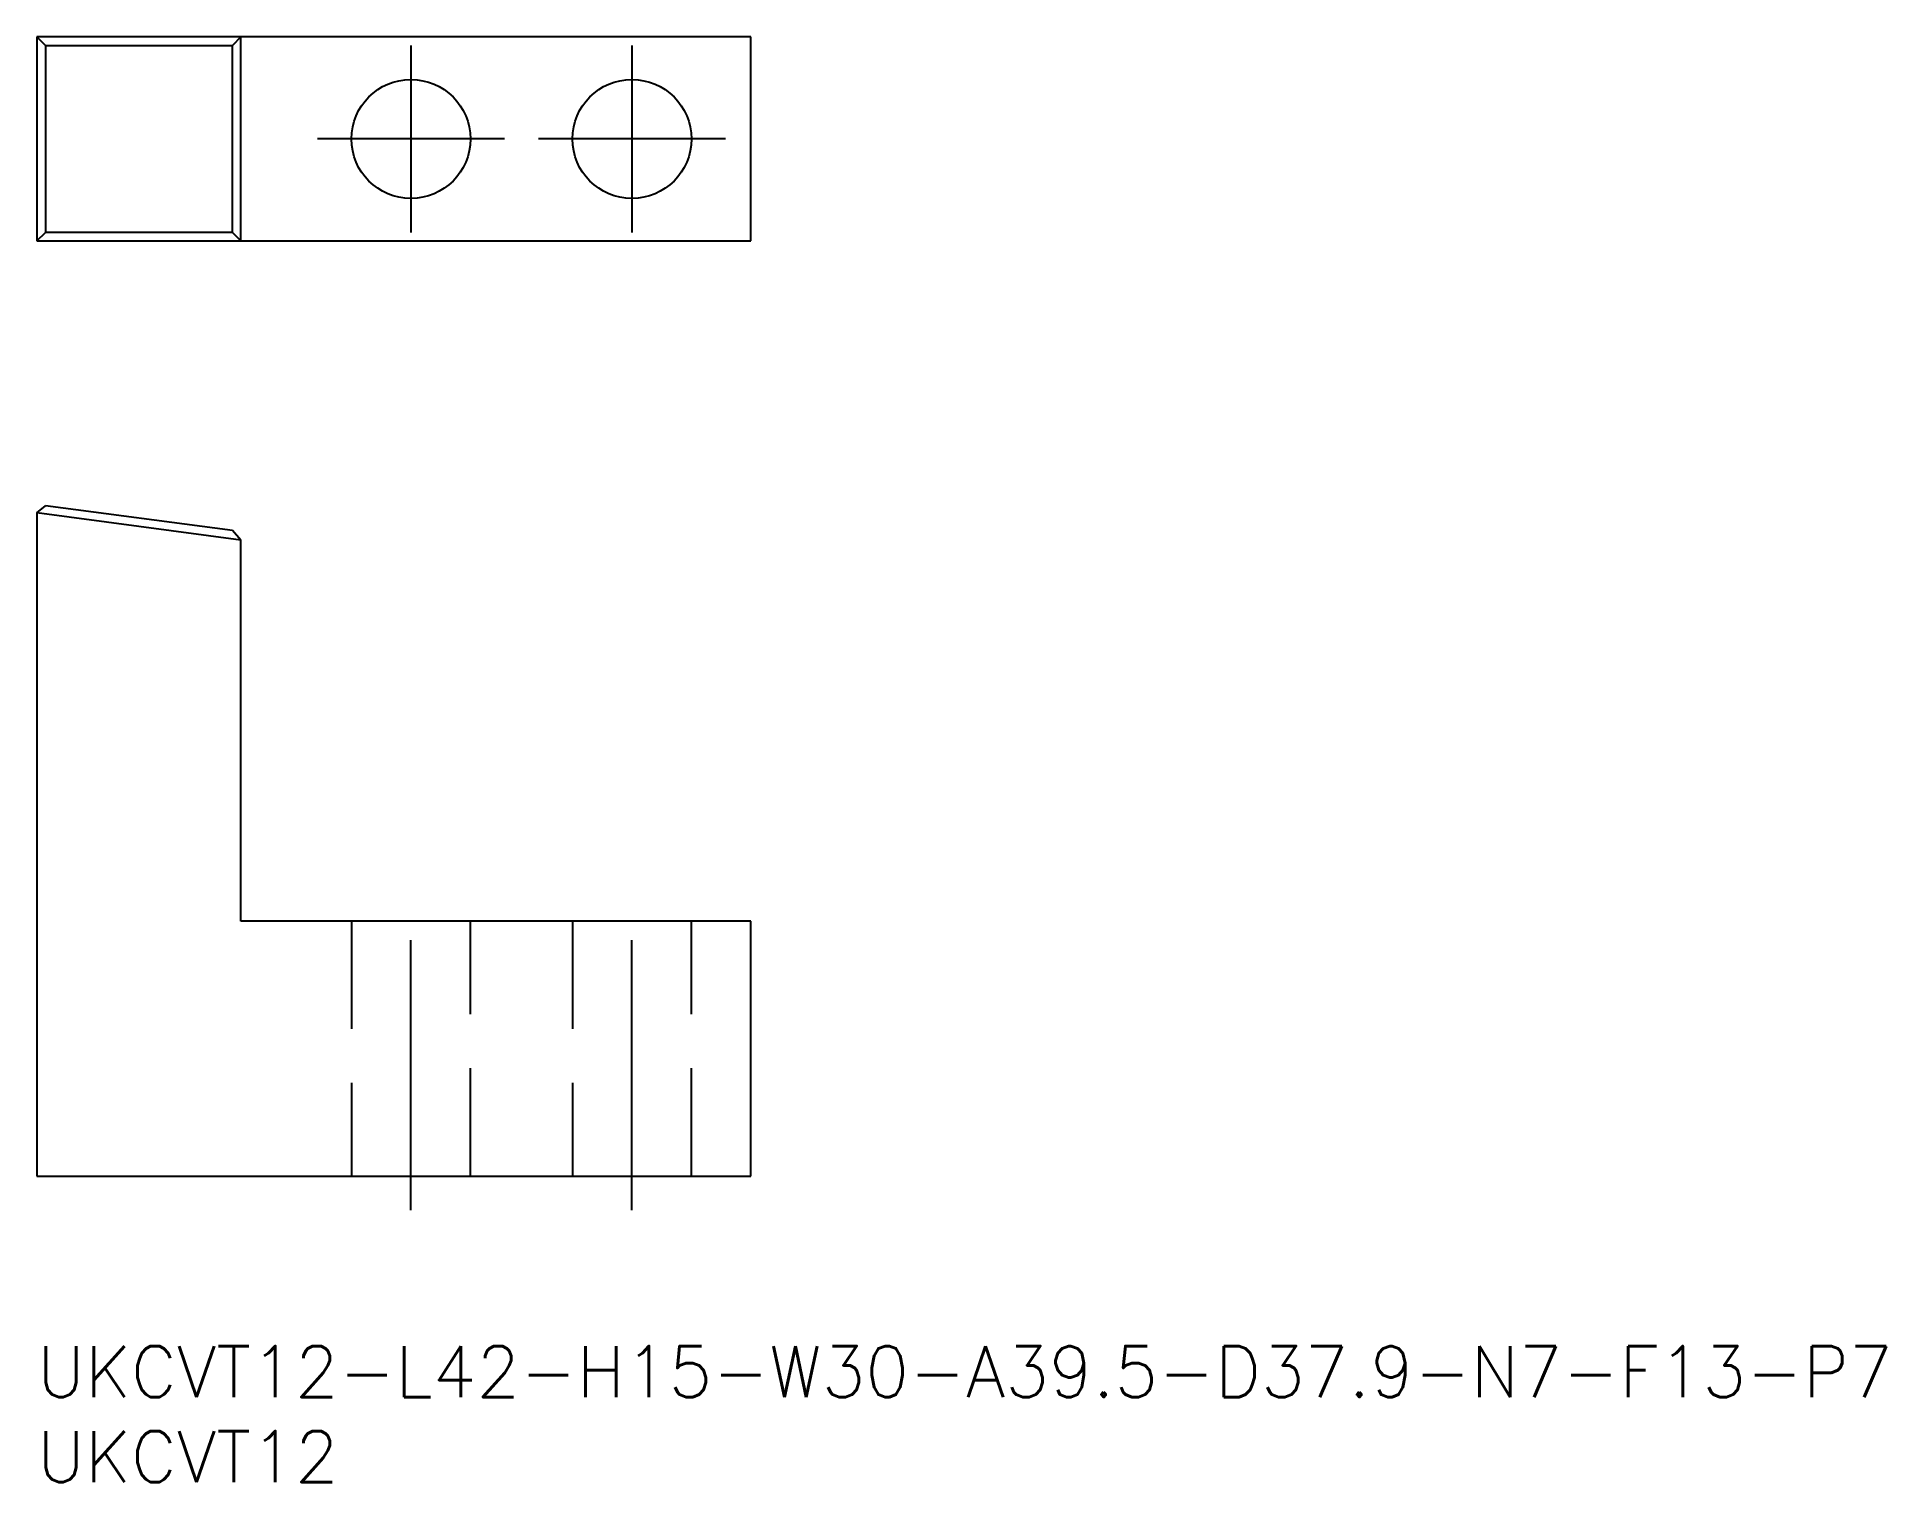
# Model space of a CAD drawing. Extents: x 0 to 109, y -8 to 77.
import ezdxf

# ---------------------------------------------------------------- set-up
doc = ezdxf.new("R2010")
doc.units = 0
doc.header["$LTSCALE"] = 0.5
doc.linetypes.add('CENTER', pattern=[50.8, 31.75, -6.35, 6.35, -6.35])
doc.linetypes.add('DASHED', pattern=[19.05, 12.7, -6.35])
for name, color, linetype in [('MSM_CENTER', 1, 'CENTER'), ('MSM_CONTINUOUS', 7, 'CONTINUOUS'), ('MSM_DASHED', 4, 'DASHED'), ('MSM_PART_NUMBER', 7, 'CONTINUOUS')]:
    doc.layers.add(name, color=color, linetype=linetype)
doc.styles.get("Standard").update_dxf_attribs({"font": 'txt.shx', "height": 3, "bigfont": 'bigfont.shx'})

msp = doc.modelspace()

# ---------------------------------------------------------------- linework, layer by layer
at = {"layer": 'MSM_CENTER'}
for p, q in [((22, 76.5), (22, 65.5)), ((35, 76.5), (35, 65.5)), ((27.5, 71), (16.5, 71)), ((40.5, 71), (29.5, 71)), ((22, 8), (22, 27)), ((35, 8), (35, 27))]:
    msp.add_line(p, q, dxfattribs=at)
at = {"layer": 'MSM_CONTINUOUS'}
for p, q in [((0, 77), (0, 65)), ((42, 77), (0, 77)), ((0.5, 76.5), (0, 77)), ((0.5, 76.5), (11.5, 76.5)), ((0.5, 76.5), (0.5, 65.5)), ((12, 77), (11.5, 76.5)), ((11.5, 65.5), (11.5, 76.5)), ((12, 65), (12, 77)), ((42, 65), (42, 77)), ((0, 65), (0.5, 65.5)), ((11.5, 65.5), (0.5, 65.5)), ((12, 65), (11.5, 65.5)), ((0, 65), (42, 65)), ((0, 49), (0.5, 49.43)), ((0, 49), (0, 10)), ((12, 47.4), (0, 49)), ((11.5, 47.97), (0.5, 49.43)), ((12, 47.4), (11.5, 47.97)), ((12, 25), (12, 47.4)), ((42, 25), (12, 25)), ((42, 10), (42, 25)), ((0, 10), (42, 10))]:
    msp.add_line(p, q, dxfattribs=at)
for centre in [(22, 71), (35, 71)]:
    msp.add_circle(centre, 3.5, dxfattribs=at)
at = {"layer": 'MSM_DASHED'}
for p, q in [((18.5, 25), (18.5, 10)), ((25.5, 10), (25.5, 25)), ((31.5, 25), (31.5, 10)), ((38.5, 10), (38.5, 25))]:
    msp.add_line(p, q, dxfattribs=at)

# ---------------------------------------------------------------- texts
at = {"layer": 'MSM_PART_NUMBER'}
for s, p in [('UKCVT12-L42-H15-W30-A39.5-D37.9-N7-F13-P7', (0, -3)), ('UKCVT12', (0, -8))]:
    msp.add_text(s, height=3, dxfattribs=at).set_placement(p)

doc.saveas('drawing.dxf')
